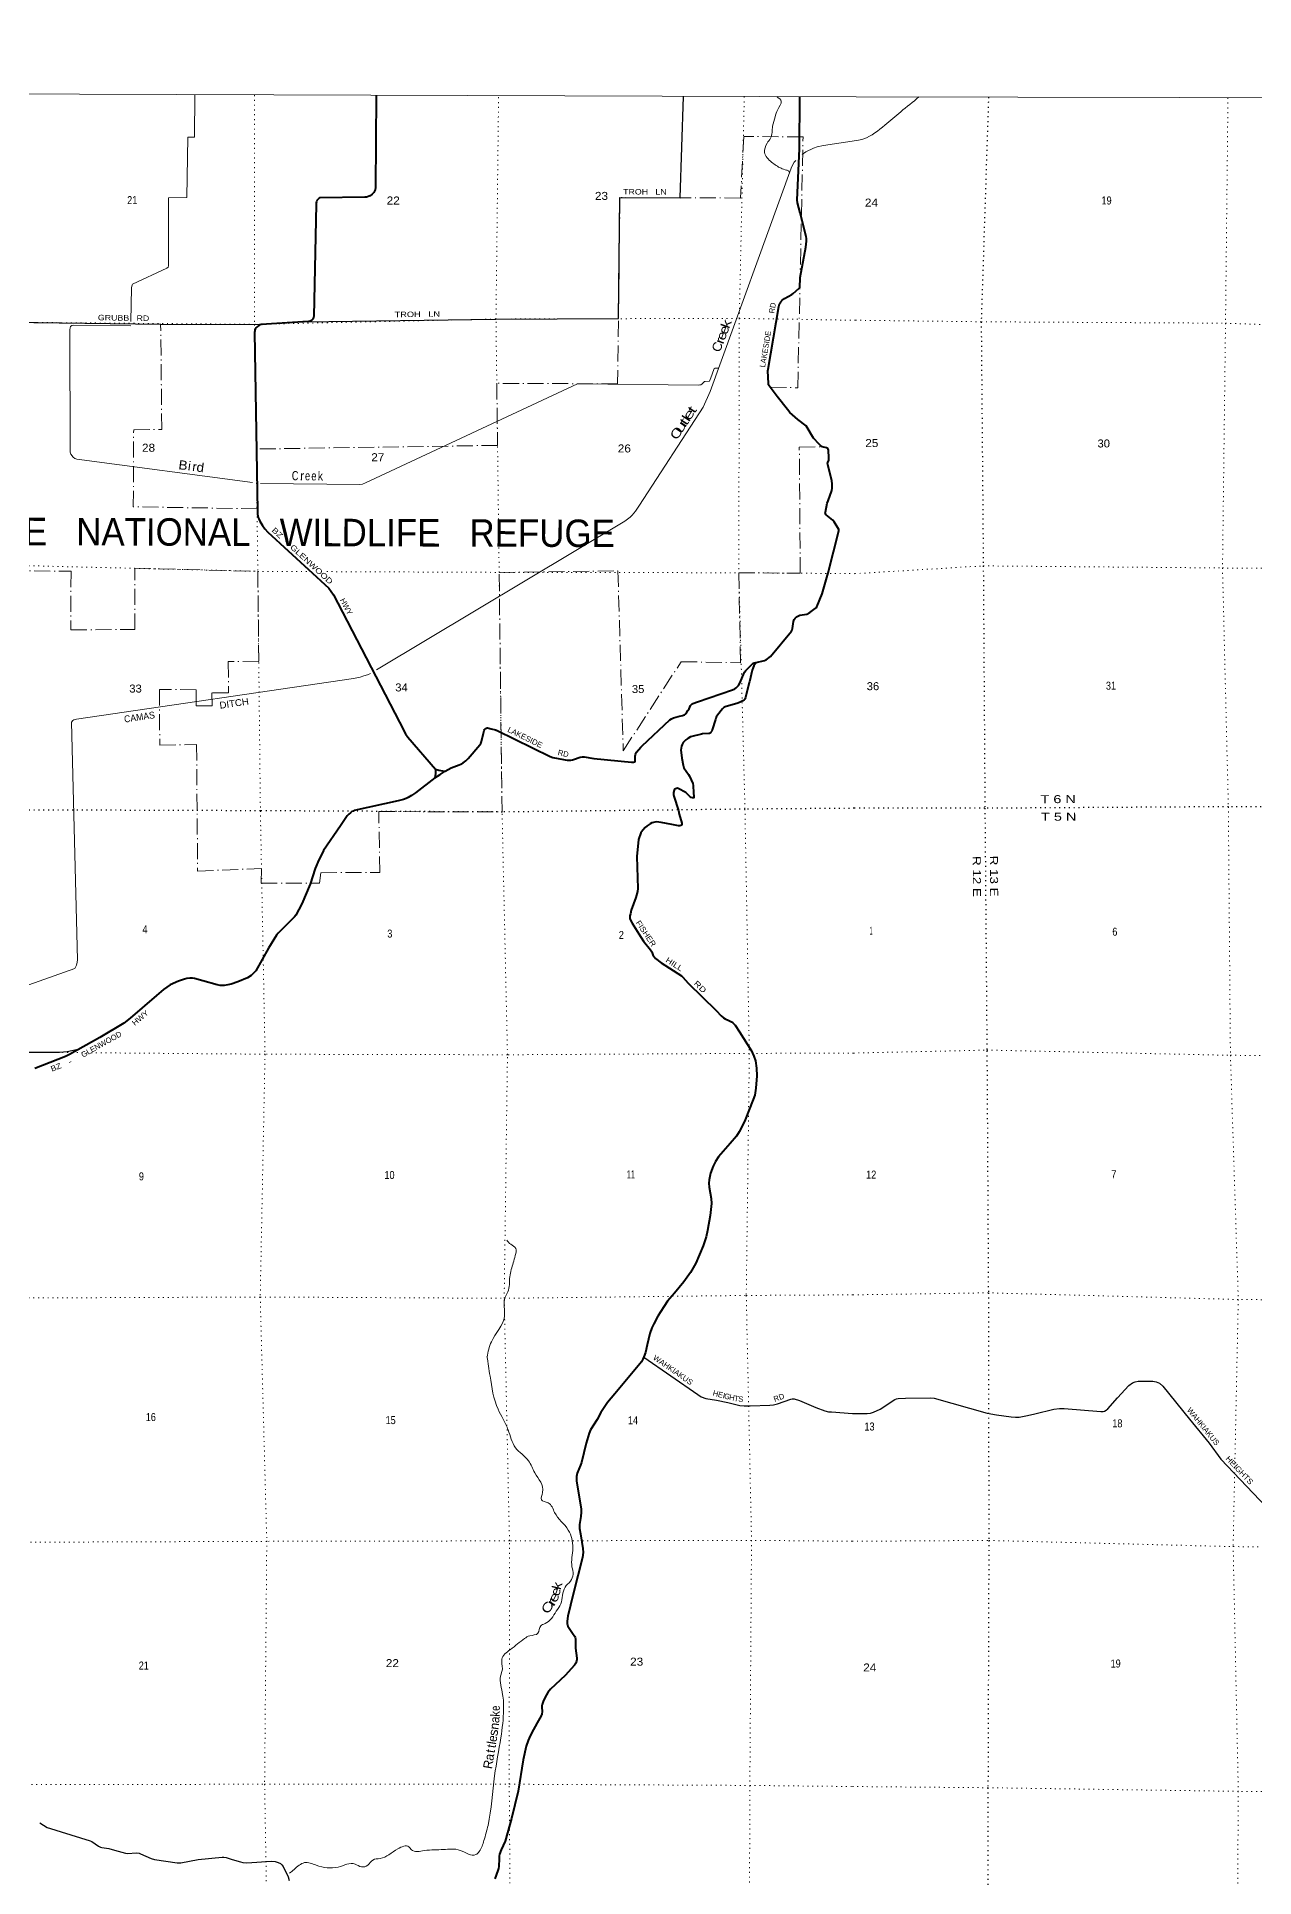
# Model space of a CAD drawing. Header units: feet. Extents: x -256679 to 5, y -731788 to -547785.
# Drawn here: x -81581 to -54968, y -588025 to -547785 of the extents above; entities that cross this region are included whole.
import ezdxf
from ezdxf.enums import TextEntityAlignment as Align

# ---------------------------------------------------------------- set-up
doc = ezdxf.new("R2010")
doc.units = ezdxf.units.FT
doc.header["$LTSCALE"] = 70
doc.linetypes.add('DOT_DASHED', pattern=[7.7, 5, -1.2, 0.3, -1.2])
doc.linetypes.add('DOTTED', pattern=[1.5, 0.3, -1.2])
for name, color, linetype, lineweight in [('26', 7, 'Continuous', 40), ('29', 7, 'Continuous', 25), ('39', 7, 'Continuous', 13), ('4', 7, 'Continuous', 13), ('44', 7, 'DOT_DASHED', 13), ('6', 7, 'DOTTED', 25), ('7', 7, 'DOTTED', 13)]:
    doc.layers.add(name, color=color, linetype=linetype, lineweight=lineweight)
for name, color, linetype in [('27', 7, 'Continuous'), ('30', 7, 'Continuous'), ('41', 7, 'Continuous')]:
    doc.layers.add(name, color=color, linetype=linetype)

msp = doc.modelspace()

# ---------------------------------------------------------------- linework, layer by layer
at = {"layer": '26'}
for points in [[(-74162.84, -549067.48), (-74175.63, -551080.9), (-74183.36, -551129.93), (-74195.65, -551157.28), (-74214.78, -551187.36), (-74253.05, -551228.38), (-74295.66, -551260.17), (-74315.91, -551269.4), (-74352.8, -551283.07), (-74377.4, -551288.54), (-74408.22, -551291.09), (-75390.59, -551306.96), (-75406.04, -551311.46), (-75419.36, -551319.32), (-75441.05, -551342.54), (-75457.28, -551367.52), (-75466.85, -551392.13), (-75472.31, -551418.79), (-75476.23, -551454.49), (-75522.33, -553890.99), (-75529.02, -553921), (-75535.86, -553940.14), (-75546.79, -553962.02), (-75561.82, -553975.69), (-75575.49, -553988), (-75602.82, -554003.04), (-75627.41, -554009.88), (-75655.84, -554013.95), (-75651.81, -554011.99), (-76678.75, -554075.53), (-76696.7, -554081.66), (-76724.03, -554093.97), (-76761.4, -554122.81), (-76785.52, -554150.03), (-76804.65, -554180.11), (-76815.58, -554211.56), (-76818.78, -554250.58), (-76759.56, -558149.51), (-76757.5, -558219.94), (-76742.47, -558292.41), (-76728.8, -558327.96), (-76704.21, -558378.55), (-76649.55, -558471.53), (-76596.25, -558542.64), (-76531.12, -558616.05), (-75200.2, -559841.35), (-75143.63, -559911.36), (-75097.42, -559988.84), (-75002.95, -560166.33), (-73649.52, -562767.8), (-73521.8, -563027.87), (-73472.36, -563101.42), (-72861.93, -563800.92)], [(-65858.32, -561462.3), (-65672.3, -561418.62), (-65633.98, -561406.39), (-65605.72, -561388.89), (-65568.05, -561357.92), (-65541.15, -561331.73), (-65082.67, -560778.9), (-65068.18, -560750.05), (-65061.46, -560721.77), (-65038.48, -560566.75), (-65025.13, -560525.2), (-65004.94, -560494.24), (-64971.31, -560464.62), (-64933.03, -560443.49), (-64899.99, -560433.65), (-64748.24, -560405.3), (-64729.11, -560399.99), (-64710.27, -560390.57), (-64679.33, -560369.03), (-64564.96, -560288.25), (-64543.43, -560268.05), (-64528.17, -560245.12), (-64415.12, -559961.48), (-64284.3, -559501.52), (-64044.9, -558585.78), (-64046.24, -558572.32), (-64048.51, -558561.27), (-64152.54, -558389.21), (-64180.78, -558355.31), (-64324.77, -558235.73), (-64335.53, -558226.3), (-64341.7, -558209.23), (-64343.61, -558196.68), (-64342.26, -558177.83), (-64301.38, -557983), (-64285.08, -557929.44), (-64204.41, -557703.2), (-64196.27, -557654.78), (-64193.58, -557556.5), (-64202.37, -557496.63), (-64291.14, -557138.46), (-64292.75, -557108.58), (-64289.79, -557089.99), (-64268.26, -557038.83), (-64265.79, -557016.6), (-64265.57, -556993.05), (-64277.01, -556821.39), (-64281.05, -556799.85), (-64289.59, -556787.7), (-64299.88, -556779.66), (-64317.38, -556770.23), (-64412.91, -556747.34), (-64429.06, -556739.27), (-64478.84, -556690.8), (-64602.63, -556561.55), (-64763.79, -556293.37), (-64941.71, -556154.96), (-65119.69, -555998.84), (-65169.14, -555932.13), (-65392.86, -555649), (-65573.45, -555416.49), (-65582.87, -555393.61), (-65586.9, -555362.64), (-65597.67, -555090.68), (-65593.4, -555049.21), (-65361.43, -553683.71), (-65350.78, -553649.38), (-65342.7, -553625.15), (-65315.79, -553580.72), (-65296.95, -553556.48), (-65283.5, -553541.67), (-65239.45, -553510.48), (-65074.94, -553421.85), (-65049.94, -553400.12), (-64921.55, -553289.9), (-64909.77, -553275.43), (-64904.39, -553266), (-64900.02, -553250.86), (-64895.98, -553069.1), (-64892.28, -553044.53), (-64771.29, -552382.1), (-64755.71, -552252.86), (-64751.67, -552196.31), (-64759.01, -552153.57), (-64896.23, -551636.67), (-64952.82, -551414.75), (-64959.52, -551347.19), (-64906.47, -550236.56), (-64899.38, -549095.32)], [(-67323.45, -562476.47), (-67290.31, -562408.07), (-67277.54, -562391.24), (-67267.36, -562380.84), (-67253.32, -562369.7), (-67240.53, -562363.64), (-67136.51, -562324.03), (-66370.19, -562061.22), (-66318.85, -562037.83), (-66290.59, -562018.98), (-66271.76, -561998.78), (-66243.5, -561965.12), (-66212.39, -561914.44), (-66109.82, -561676.82), (-66082.71, -561638.63), (-65937.39, -561497.27), (-65918.55, -561481.11), (-65901.34, -561472.4), (-65858.32, -561462.3)], [(-65858.32, -561462.3), (-65904.12, -561540.78), (-65920.27, -561573.09), (-65941.01, -561632.45), (-66001.65, -561886.54), (-66005.21, -561899.47)], [(-66005.21, -561899.47), (-66091.83, -562233.5), (-66105.6, -562264.55), (-66118.74, -562283.32), (-66149.69, -562304.86), (-66206.2, -562335.82), (-66254.81, -562353.26), (-66535.86, -562438.15), (-66546.29, -562442.52), (-66560.45, -562450.37), (-66574.88, -562462.38), (-66592.38, -562479.89), (-66702.04, -562617.9), (-66728.89, -562659.22), (-66731.3, -562666.02), (-66736.68, -562679.49), (-66745.83, -562714.14)], [(-72651.87, -563843.22), (-72524.89, -563772.33), (-72467.56, -563748.03), (-72349.16, -563704.95), (-72308.79, -563686.1), (-72260.35, -563656.48), (-72205.19, -563613.4), (-72154.02, -563565.58), (-71895.05, -563264.03), (-71876.16, -563237.52), (-71860.07, -563195.36), (-71819.81, -563011.46), (-71798.18, -562948.98), (-71791.78, -562933.16), (-71780.69, -562918.02), (-71768.91, -562908.26), (-71752.54, -562897.83), (-71742, -562895.47), (-71729.56, -562896.47), (-71650.52, -562918.95), (-71554.3, -562937.88), (-71536.49, -562942.2), (-71528.73, -562943.93), (-71515.95, -562950.67), (-70361.54, -563520.03), (-70302.28, -563539.68), (-70069.56, -563589.26), (-70033.17, -563594.88), (-69986.08, -563597.57), (-69908.04, -563598.92), (-69873.16, -563593.3), (-69848.84, -563586.8), (-69699.48, -563535.64), (-69651.99, -563525.4), (-69628.84, -563525.54), (-69614.71, -563527.56), (-69407.82, -563564.04), (-68580.76, -563644.85), (-68534.25, -563643.35), (-68514.07, -563637.96), (-68502.45, -563631.62), (-68499.27, -563609.69), (-68503.53, -563537.34), (-68501.96, -563510.06), (-68496.58, -563480.44), (-68485.81, -563452.17), (-68470.39, -563429.37), (-68379.09, -563318), (-68349.92, -563286.57), (-67745.76, -562718.85), (-67707.43, -562694.85), (-67665.72, -562676), (-67558.07, -562645.03), (-67467.92, -562624.84), (-67443.7, -562616.76), (-67419.94, -562607.91), (-67403.34, -562595.22), (-67388.54, -562581.75), (-67346.87, -562516.4), (-67323.45, -562476.47)], [(-66745.83, -562714.14), (-66815.86, -562941.12), (-66827.18, -562966.61), (-66843.32, -562991.52), (-66851.4, -563000.94), (-66864.18, -563010.37), (-66874.27, -563015.08), (-66886.78, -563018.61), (-67031.19, -563027.14), (-67047.85, -563030.57), (-67265.16, -563083.08), (-67292.42, -563092.62), (-67348.59, -563124.81), (-67391.65, -563155.78), (-67407.79, -563170.59), (-67449.5, -563215.02), (-67476.48, -563259.19), (-67489.87, -563295.81), (-67497.95, -563337.54), (-67501.98, -563384.67), (-67498.24, -563433.46), (-67477.83, -563555.45)], [(-67477.83, -563555.45), (-67454.21, -563708.47), (-67447.14, -563738.86), (-67434.03, -563770.41), (-67336.6, -563912.51), (-67313.6, -563952.84), (-67242.35, -564112.05), (-67231.52, -564153.45), (-67224.33, -564316.83), (-67214.7, -564395.13), (-67217.34, -564421.2), (-67228.15, -564427.44), (-67246.99, -564427.44), (-67277.43, -564416.56), (-67296.78, -564403.21), (-67369.44, -564330.5), (-67394.63, -564309.04), (-67561.85, -564217.41), (-67578.12, -564214.87), (-67596.84, -564217.41), (-67618.37, -564225.48), (-67634.51, -564237.6), (-67646.68, -564256.28), (-67660.08, -564308.96), (-67662.77, -564352.04), (-67656.02, -564390.56), (-67556.83, -564698.47), (-67536.91, -564779)], [(-72881.82, -563989.25), (-73301.97, -564313.83), (-73387.9, -564374.08), (-73461.33, -564416.47), (-73506.3, -564437.36), (-73568.2, -564458.9), (-73684.54, -564488.36), (-74642.83, -564705.05), (-74665.46, -564712.68), (-74691.02, -564726.15), (-74727.35, -564751.73), (-74758.3, -564780), (-74794.3, -564819.81), (-74944.76, -565034.86), (-75310.63, -565579.06), (-75345.66, -565644.45), (-75412.89, -565781.01), (-75493.22, -565971.86), (-75608.87, -566315.64), (-75785.45, -566741.03), (-75922.19, -566988.32), (-75949.76, -567023.69), (-76302.28, -567387.2), (-76339.47, -567429.26), (-76516.66, -567712.23), (-76796.08, -568204.43), (-76826.58, -568242.54), (-76855.29, -568274.44), (-76892.96, -568306.76), (-76978.05, -568357.3), (-77186.28, -568449.47), (-77330.23, -568498.05), (-77404.26, -568516.78), (-77484.99, -568527.56), (-77573.79, -568527.56), (-77639.07, -568512.89), (-77948.88, -568423.42), (-78132.18, -568372.72), (-78175.24, -568367.34), (-78234.96, -568366.29), (-78299.03, -568375.42), (-78355.54, -568386.19), (-78482.21, -568435.93), (-78667.7, -568512.74), (-78814.76, -568619.01), (-78961.64, -568745.42)], [(-72861.93, -563800.92), (-72865.96, -563889.36), (-72881.82, -563989.25)], [(-72881.82, -563989.25), (-72766.81, -563912.22), (-72651.87, -563843.22)], [(-72861.93, -563800.92), (-72793.96, -563819.68), (-72747.75, -563828.51), (-72651.87, -563843.22)], [(-67536.91, -564779), (-67479.1, -564980.13), (-67477.75, -564994.94), (-67479.73, -565010.16), (-67485.82, -565021.87), (-67504.66, -565031.3), (-67526.19, -565038.03), (-67556.17, -565037.45), (-67702.21, -565007.85), (-67932.26, -564961.33), (-68032.8, -564952.53), (-68069.13, -564953.87), (-68102.77, -564960.61), (-68136.41, -564972.72), (-68173.1, -564990.92), (-68235.98, -565036), (-68279.04, -565073.7), (-68334.87, -565133.65), (-68373.23, -565190.84), (-68394.75, -565233.92), (-68416.62, -565293.26), (-68426.37, -565335.58), (-68466.78, -565703.92), (-68441.68, -566410.2), (-68449.24, -566475.98), (-68485.69, -566604.3), (-68586.65, -566882.05), (-68605.32, -566962.02), (-68614.08, -567005.78), (-68616.77, -567032.71), (-68614.47, -567060.27), (-68601.97, -567097.34), (-68565.64, -567166), (-68423.37, -567399.22), (-68316.71, -567558.78), (-68164.22, -567746.9), (-68136.42, -567790.72), (-68110.85, -567856.7), (-68098.74, -567880.93), (-68079.61, -567908.24), (-68052.99, -567936.13), (-67930.5, -568032.14), (-67486.31, -568317.56), (-67456.24, -568346.11), (-67345.59, -568479.48), (-66733.36, -569074.19)], [(-78961.64, -568745.42), (-79542.29, -569245.15), (-79675.89, -569350.18), (-80202.16, -569663.62), (-80867.34, -570037.79), (-80956.42, -570083.92), (-81628.04, -570340.78)], [(-66733.36, -569074.19), (-66617.95, -569192.98), (-66571.25, -569231.66), (-66531.84, -569256.26), (-66455.6, -569293.03), (-66397.28, -569324.93), (-66363.64, -569346.47), (-66336.11, -569372.5), (-66317.89, -569393.59), (-66219.52, -569542.19), (-65955.02, -569958.13), (-65904.8, -570072.18), (-65869.82, -570177.2), (-65845.6, -570336.07), (-65840.13, -570502.88), (-65861.74, -570772.3), (-65885.96, -570925.79), (-65919.39, -571019.53), (-66094.53, -571463), (-66159.12, -571600.33), (-66225.06, -571728.39), (-66286.94, -571825.18), (-66421.99, -571981.08), (-66675.46, -572275.29), (-66744.44, -572377.2), (-66798.26, -572479.52), (-66852.08, -572630.32), (-66882.9, -572780.59), (-66888.42, -572849.78), (-66880.43, -572937.06), (-66840.76, -573182.17), (-66834.59, -573294.09), (-66862.48, -573555.01), (-66917.84, -573883.38), (-66948.96, -574025.18), (-67013.38, -574221.36), (-67173.46, -574598.78), (-67289.39, -574802.05), (-67434.08, -575009.25), (-67643, -575257.8), (-67795.05, -575430.72), (-67874.71, -575551.99), (-68003.89, -575756.64), (-68095.39, -575928.98), (-68135.75, -576015.15), (-68178.84, -576134.75), (-68235.41, -576382.88), (-68277.16, -576550.92), (-68310.18, -576646.86), (-68333.55, -576697.77), (-68365.36, -576754.59), (-68945.54, -577452.58), (-69107.79, -577643.44), (-69251.24, -577863.75), (-69331.94, -578014.18), (-69478.55, -578245.32), (-69504.21, -578316.13), (-69573.61, -578535.17), (-69676, -578957.31), (-69693.94, -579014.9), (-69766.49, -579189.04), (-69785.44, -579262.64), (-69782.26, -579365.38), (-69683.99, -579970.13), (-69681.83, -580044.9), (-69687.66, -580138.57), (-69717.46, -580314.77), (-69716.82, -580397.65), (-69693.38, -580515.59), (-69646.44, -580837), (-69640.12, -580926.79), (-69652.39, -581033.5), (-69856.75, -581835.68), (-69969.71, -582313.87), (-69987.93, -582423.31), (-69989.28, -582440.81), (-69987.93, -582482.55), (-69982.55, -582506.79), (-69969.93, -582538.51), (-69867.17, -582688.01), (-69823.1, -582763.28), (-69815.02, -582783.47), (-69808.3, -582813.1), (-69806.95, -582853.49), (-69807.8, -582969.43), (-69805.61, -583016.4), (-69772.32, -583232.55), (-69772.64, -583264.82), (-69783.4, -583303.86), (-69798.21, -583344.25), (-69823.95, -583386.45), (-70030.64, -583612.96), (-70354.34, -583914.47), (-70410.45, -583989.19), (-70470.35, -584091.77), (-70512.71, -584184.42), (-70534.24, -584246.36), (-70541.64, -584276.65), (-70542.57, -584301.62)], [(-70542.57, -584301.62), (-70536.26, -584405.91), (-70540.3, -584455.72), (-70542.99, -584474.57), (-70552.41, -584497.46), (-70640.22, -584649.61), (-70768.77, -584878.93), (-70818.84, -584986.22), (-70840.37, -585037.39), (-70881.8, -585160.57), (-70950.91, -585460.71), (-71059.87, -586143.53), (-71204.07, -586739.75), (-71345.25, -587233.7), (-71433.09, -587429.28), (-71464.37, -587523.29), (-71470.77, -587561.22), (-71476.15, -587619.12), (-71481.05, -587791.89), (-71488.26, -587835.89), (-71500.37, -587878.97), (-71565.86, -588057.77)]]:
    msp.add_lwpolyline(points, dxfattribs=at)
at = {"layer": '29'}
for points in [[(-75720.81, -554016.26), (-71544.88, -553957.19), (-68866.94, -553947.23), (-68833.78, -551300.9), (-67516.66, -551302.86), (-67442.75, -549088.04)], [(-82199.47, -554026.17), (-78868.74, -554069.98), (-76648.72, -554073.67)], [(-95587.86, -569593.41), (-95185.54, -569711.9), (-95127.47, -569741.83), (-94956.66, -569853.4), (-94870.33, -569887.94), (-94705.4, -569931.95), (-94555.83, -569959.16), (-94408.51, -569975.96), (-94176.12, -569980.77), (-93415.23, -569917.28), (-93325.61, -569918.91), (-92942.01, -569950.54), (-91797.03, -569953.96), (-91722.35, -569964.16), (-91544.94, -570017.82), (-91476.33, -570019.98), (-91300.86, -570006.15), (-91008.66, -569982.95), (-81088.31, -569983.48), (-80914.93, -569968.64), (-80650.23, -569915.66)], [(-68312.53, -576653.68), (-67133.63, -577472.35), (-67054.83, -577520.03), (-66953.43, -577556.11), (-66723.84, -577592.28), (-66478.47, -577648.59), (-66211.14, -577709.1), (-66116.53, -577721.74), (-65990.07, -577721.74), (-65559.41, -577707.07), (-65478.77, -577699.74), (-65390.81, -577677.73), (-65097.88, -577569.79), (-65071.93, -577567.71), (-65022.45, -577567.71), (-64910.26, -577603.56), (-64547.92, -577756.93), (-64355.37, -577824.44), (-64271.07, -577846.44), (-64210.94, -577850.09), (-63747.84, -577882.46)], [(-63747.84, -577882.46), (-63426.04, -577889.12), (-63357.32, -577877.47), (-63291.34, -577859.13), (-63147.5, -577794.33), (-62822.18, -577580.39), (-62789.19, -577565.72), (-62752.3, -577560.11), (-62592.19, -577550.77), (-62052.46, -577540.05), (-61965.9, -577553.34), (-60802.75, -577875.9), (-60599.16, -577917.81), (-60283.94, -577961.82), (-60183.15, -577965.49), (-60108.8, -577962.69), (-59924.74, -577932.48), (-59765.3, -577892.14), (-59349.7, -577791.92), (-59226.5, -577774.77), (-59119.52, -577774.87), (-58321.45, -577844.1), (-58268.02, -577840.79), (-58238.7, -577833.45), (-58202.05, -577815.12), (-58171.13, -577786.76), (-57955.97, -577541.8), (-57710.71, -577276.99), (-57626.59, -577213.63), (-57571.61, -577191.63), (-57502.18, -577175.91), (-57186.75, -577180.62), (-57110.06, -577191.51), (-57073.13, -577206.3), (-57040.14, -577220.97), (-56966.42, -577290.03), (-56379.1, -578009.14)], [(-56379.1, -578009.14), (-55949.31, -578535.38), (-55694.69, -578882.19), (-54571.29, -580070.01)], [(-81513.55, -586836.41), (-81351.3, -586934.52), (-81280.91, -586962.56), (-81051.67, -587032.7), (-80416.65, -587229.76), (-80379.99, -587244.99), (-80233.38, -587348.95), (-80189.31, -587368.74), (-80160.08, -587378.29), (-80007.67, -587400.45), (-79880.06, -587435.65), (-79642.77, -587499.88), (-79602.95, -587502.99), (-79394.95, -587493.81), (-79346.38, -587499.32), (-79314.94, -587511), (-79084.06, -587615.14), (-79010.09, -587636.85), (-78513.12, -587708.53), (-78434.64, -587710.2), (-78054.43, -587634.94), (-77529.99, -587583.97), (-77494.49, -587585.5), (-77443.18, -587596.5), (-77310.59, -587638.03), (-77131.63, -587691.86), (-77075.3, -587702.23), (-76992.35, -587710.19), (-76447.11, -587674.24), (-76367.42, -587684.53), (-76301.44, -587702.86), (-76257.46, -587728.54), (-76224.47, -587757.88), (-76198.81, -587787.22), (-76085.19, -588014.6), (-76061.54, -588093.69)]]:
    msp.add_lwpolyline(points, dxfattribs=at)
at = {"layer": '39'}
for points in [[(-78124.18, -549054.45), (-78131.96, -549979.98), (-78279.96, -549978.19), (-78298.82, -551295.47), (-78702.78, -551304.07), (-78703.7, -552793.8), (-78712.08, -552825.44), (-78735.72, -552844.06), (-79489.97, -553190.24), (-79497.8, -553204.85), (-79509.7, -553273.14), (-79522.63, -554010.2)], [(-64848.37, -550357.43), (-64768.09, -550297.26), (-64600.65, -550219.86), (-64518.37, -550191.13), (-64385.98, -550159.23), (-63659.49, -550055.49)], [(-74155.04, -561626.17), (-68729.09, -558378.88), (-68612.79, -558289.74), (-68568.59, -558245.53), (-68496.69, -558155.6), (-68404.63, -558022.92), (-67011.88, -555884.11), (-66858.02, -555542.51), (-65093.57, -550658.46), (-65064.22, -550591.31), (-65024.44, -550529.4), (-64991.86, -550491.82)], [(-79524.23, -554101.14), (-80770.62, -554087.87), (-80817.03, -554098.93), (-80841.34, -554121.04), (-80854.6, -554147.57), (-80858.81, -554193.17), (-80848.53, -556863.69), (-80835.1, -556909.58), (-80784.78, -556973.73), (-80753.51, -557002.98), (-80704.38, -557021.77), (-76864.99, -557533.62)], [(-76689.26, -557551.06), (-74522.27, -557576.49), (-74460.77, -557568.96), (-74395.88, -557540.12), (-69764.7, -555369.09), (-67113.26, -555400.44), (-67087.4, -555397.85), (-67065.3, -555392.33), (-67044.3, -555382.38), (-67027, -555368.15), (-66992.95, -555331.95), (-66984.64, -555324.89), (-66970.27, -555321.58), (-66872.54, -555313.66), (-66846.59, -555243.34), (-66782.74, -555056.5), (-66771.38, -555037.47), (-66758.71, -555030.36), (-66673.58, -555031.98)], [(-84654.28, -569917.05), (-83979.99, -568887.49), (-83945.22, -568855.72), (-83894.39, -568831.4), (-83850.2, -568818.13), (-83779.4, -568810.82), (-82618.16, -568807.08), (-82593.85, -568804.87), (-82542.85, -568790.46), (-80753.53, -568152.7), (-80732, -568130.53), (-80713.51, -568086.37), (-80697.59, -568020.09), (-80692.22, -567966.93), (-80820.92, -562770.11), (-80796.91, -562731.92), (-80775.09, -562718.21), (-80716.67, -562701.65), (-74660.01, -561817.07), (-74513.28, -561785.2), (-74429.27, -561760.42), (-74351.96, -561732.14), (-74288.48, -561702.8)]]:
    msp.add_lwpolyline(points, dxfattribs=at)
for points in [[(-65404.18, -549093.1), (-65305.39, -549195.22), (-65385.3, -549378.07), (-65441.19, -549534.78), (-65496.97, -549739.67), (-65540.59, -550002.76), (-65616.65, -550111.32), (-65670.43, -550312.19), (-65517.42, -550526.73), (-65312.38, -550658.86), (-65193.86, -550698.8), (-65181.35, -550701.86), (-65125.51, -550744.85)], [(-63659.49, -550055.49), (-63504.24, -550015.18), (-63043.63, -549715.33), (-62695.63, -549425.74), (-62297.2, -549101.03)], [(-71737.54, -576655.57), (-71644.79, -576317.31), (-71358.87, -575766.66), (-71341.69, -575340.99), (-71283.71, -575226.44), (-71242.24, -574895.09), (-71166.59, -574591.78), (-71120.76, -574429.07), (-71109.03, -574276.46), (-71221.63, -574186.33), (-71308.14, -574096.14)], [(-71740.49, -576636.71), (-71673.35, -577066.24), (-71497.19, -577794.72), (-71388.34, -578007.34), (-71277.44, -578246.05), (-71116.04, -578633.25), (-70830.38, -578919.82), (-70695.34, -579180.58), (-70523.81, -579611.92), (-70551.59, -579770.58), (-70404.9, -579838.57), (-70261.93, -580049.12), (-69962.02, -580436.05), (-69862.85, -580825.37), (-69882.06, -581241), (-69855.63, -581401.57), (-69917.54, -581552.27), (-70033.7, -581682.99), (-70087.53, -581865.79), (-70125.29, -582046.55), (-70225.32, -582211.37), (-70471.68, -582478.86), (-70565.93, -582527.22), (-70625.82, -582691.96), (-70806.37, -582746.51), (-70918.67, -582804.94), (-71229.32, -583048.45), (-71415.58, -583257.6), (-71403.1, -583466.38), (-71442.91, -583629.08), (-71397.92, -584026.52), (-71377.15, -584359.77), (-71436.1, -584974.24), (-71572.89, -585805.69), (-71717.18, -586892.14), (-71806.82, -587223.58), (-71908.71, -587462.69), (-71982.84, -587531.09), (-72326.31, -587437.37), (-72693.71, -587419.98), (-73107.2, -587442.83), (-73392.3, -587423.28), (-73446.62, -587363.15), (-73689.44, -587403.75), (-74074.43, -587615.28), (-74238.97, -587649.71), (-74347.14, -587762.35), (-74485.58, -587798.74), (-74624.23, -587736.76), (-74993.46, -587803.7), (-75473.33, -587760.42), (-75730.4, -587706.69), (-75956.93, -587855.68), (-76053.76, -587936.64)]]:
    msp.add_spline(points, degree=3, dxfattribs=at)
at = {"layer": '4'}
msp.add_lwpolyline([(-254669.8, -547785.08), (-222837.12, -548113.49), (-191004.03, -548398.11), (-159170.57, -548638.96), (-127336.83, -548836.01), (-95502.83, -548989.26), (-63668.65, -549098.74), (-31834.36, -549164.42), (0, -549186.32), (0, -731787.88), (-32085.53, -731765.81), (-64171, -731699.6), (-224595.32, -730706.58), (-256679.15, -730375.58)], close=True, dxfattribs=at)
msp.add_lwpolyline([(-254669.8, -547785.08), (-222837.12, -548113.49), (-191004.03, -548398.11), (-159170.57, -548638.96), (-127336.83, -548836.01), (-95502.83, -548989.26), (-63668.65, -549098.74), (-31834.36, -549164.42), (0, -549186.32), (0, -731787.88), (-32085.53, -731765.81), (-64171, -731699.6), (-224595.32, -730706.58), (-256679.15, -730375.58)], close=True, dxfattribs=at)
at = {"layer": '44'}
for points in [[(-66127.13, -549968.59), (-66197.95, -551310.24), (-68833.78, -551300.9), (-68884, -555374.03), (-71526.09, -555361.14), (-71508.97, -556717.57), (-76775.77, -556798.31), (-76762.6, -558104.19), (-79472.28, -558061.98), (-79463.65, -556375.25), (-78848.23, -556371.61), (-78873.66, -554072.77), (-82198.67, -554026.18)], [(-82176.13, -559459.96), (-80833.19, -559467.9), (-80835.81, -560749.54), (-79440.64, -560745.99), (-79435.61, -559404.98), (-76750.05, -559472.23), (-76728.93, -561449.03), (-77394.88, -561441.18), (-77393.68, -562131.17), (-77752.47, -562129.45), (-77747.22, -562410.31), (-78096.07, -562416.71), (-78094.55, -562059.7), (-78900.34, -562057.34), (-78894.27, -563270.88), (-78088.35, -563259.2), (-78065.53, -566025.35), (-76665.84, -565969.7), (-76675, -566288.52), (-75400.12, -566287.73), (-75369.82, -566061.39), (-74078.88, -566056.76), (-74107.82, -564724.65), (-71409.85, -564734.64), (-71474.41, -559494.98), (-68878.26, -559463.8), (-68760.7, -563394.26), (-67494.68, -561447.81), (-66197.98, -561469.32), (-66234.7, -559503.31), (-64890.66, -559515.59), (-64912.71, -556759.16), (-64425.5, -556748.18), (-64602.09, -556563.82), (-64763.79, -556293.37), (-64938.84, -556157.16), (-65119.69, -555998.84), (-65337.37, -555713.77), (-65545.21, -555446.85), (-64945.98, -555459.09), (-64829.72, -549974.6), (-66122.71, -549964.17)]]:
    msp.add_lwpolyline(points, dxfattribs=at)
at = {"layer": '6'}
for points in [[(-60776, -549103.83), (-60935.79, -554015.83), (-60890.68, -559353.55), (-60854.99, -564652.98), (-60811.34, -569956.54), (-60779.54, -575247.88), (-60769.78, -580661.34), (-60788.03, -586068.32), (-60797.82, -591449.34), (-60758.78, -594777.05)], [(-63711.45, -564653.81), (-66100.3, -564672.25), (-71409.85, -564734.64), (-76693.58, -564707.95), (-82139.84, -564689.93), (-87284.52, -564629.81), (-92590.76, -564643.05), (-95567.21, -564590.76)], [(-31855.72, -564691.21), (-34301.58, -564665.92), (-39606.67, -564665.43), (-44907.79, -564667.01), (-50194.49, -564646.73), (-55533.29, -564619.6), (-60854.99, -564652.98), (-63711.45, -564653.81)]]:
    msp.add_lwpolyline(points, dxfattribs=at)
at = {"layer": '7'}
for points in [[(-76819.79, -549058.81), (-76821.76, -554074.32), (-76750.05, -559472.23), (-76693.58, -564707.95), (-76592.18, -570030.25), (-76697.59, -575338.87), (-76554.02, -580671.13), (-76601.18, -585991.69), (-76507.65, -591394.31), (-76517, -594730.41)], [(-71212, -594747.31), (-71216.17, -591308.21), (-71253.32, -585991.82), (-71248.31, -580671.33), (-71363.72, -575367.13), (-71292.47, -570042.51), (-71409.85, -564734.64), (-71474.41, -559494.98), (-71543.23, -553958.27), (-71486.59, -549078.18)], [(-66116.07, -549091.87), (-66224.98, -553941.18), (-66234.7, -559503.31), (-66100.3, -564672.25), (-66004.9, -570012.63), (-66072.19, -575305.13), (-65956.68, -580659.52), (-65993.73, -586018.21), (-66008.6, -591421.03), (-65991.56, -593994.73)], [(-55541.22, -549119.66), (-55595.04, -554047.01), (-55660.6, -559399.03), (-55533.29, -564619.6), (-55487.72, -570053.71), (-55316.13, -575393.46), (-55428.47, -580782.88), (-55315.53, -586147.79), (-55349.25, -591518.39), (-55151.96, -594791.06)], [(-95523.54, -554008.18), (-92588.82, -553982.01), (-87494.26, -553985.87), (-82199.47, -554026.17), (-76817.34, -554072.1), (-71542.13, -553956.06), (-66224.98, -553941.18), (-63685.46, -553982.65)], [(-63685.46, -553982.65), (-60935.79, -554015.83), (-55595.04, -554047.01), (-50264.77, -554230.62), (-44916.3, -554155.51), (-39629.32, -554284.21), (-34218.39, -554196.04), (-31841.31, -554217.81)], [(-95545.38, -559301.03), (-92597.83, -559306.52), (-87470.73, -559333.16), (-82179.84, -559339.75), (-76750.05, -559472.23), (-75531, -559477.49)], [(-75243.67, -559478.73), (-71474.41, -559494.98), (-66234.7, -559503.31), (-63697.33, -559523.37)], [(-63697.33, -559523.37), (-60890.68, -559353.55), (-55660.6, -559399.03), (-50245.51, -559427.38), (-44773.41, -559406.45), (-39542.24, -559634.66), (-34236.96, -559372.12), (-31848.43, -559402.63)], [(-63726.18, -570005.54), (-66004.9, -570012.63), (-71292.47, -570042.51), (-76592.18, -570030.25), (-81922.93, -569985.59), (-87223.55, -569985.58), (-92577.66, -569981.57), (-95589.84, -570074.59)], [(-63726.18, -570005.54), (-60813.09, -569940.45), (-55487.72, -570053.71), (-50169.28, -570098.59), (-44833.4, -570308.4), (-39526.67, -570206.51), (-34222.73, -570530.26), (-31863.7, -570489.93)], [(-95611.91, -575422.5), (-92550.6, -575277.9), (-87264.87, -575322.32), (-81973.14, -575360.7), (-76697.59, -575338.87), (-71363.72, -575367.13), (-66072.19, -575305.13), (-63740.71, -575291.98)], [(-31871.09, -575873.78), (-34101.37, -575871.21), (-39367.77, -575586.21), (-44608.21, -575811.64), (-49971.53, -575434.74), (-55316.13, -575393.46), (-60779.54, -575247.88), (-63740.71, -575291.98)], [(-63755.54, -580680.17), (-65956.68, -580659.52), (-71248.31, -580671.33), (-76556, -580681.17), (-81867.69, -580701.05), (-87187.57, -580644.66), (-92577.68, -580600.44), (-95633.7, -580702.06)], [(-63755.54, -580680.17), (-60769.78, -580661.34), (-55424.68, -580797), (-50124.09, -580827.53), (-44779.47, -580993.3), (-39466.09, -580977.87), (-34161.69, -581147.01), (-31878.3, -581109.41)], [(-95655.52, -585989.68), (-92578.63, -585938.99), (-87244.68, -586005.4), (-81908.87, -586001.53), (-76601.18, -585991.69), (-71253.32, -585991.82), (-65993.73, -586018.21), (-63770.28, -586042.27)], [(-31885.6, -586419.14), (-34007.34, -586434.28), (-39199.64, -586287), (-44404.12, -586147.57), (-49866.95, -586216.84), (-55315.53, -586147.79), (-60788.03, -586068.32), (-63770.28, -586042.27)]]:
    msp.add_lwpolyline(points, dxfattribs=at)

# ---------------------------------------------------------------- texts
at = {"layer": '27'}
for s, rotation, width, p in [('RD', 80.359, 0.9, (-65462.09, -553840.96)), ('BZ  -  GLENWOOD', 317.366, 1.25, (-76456.36, -558589.73)), ('LAKESIDE', 333.747, 1.05, (-71303.48, -562973.45)), ('RD', 347.973, 0.9, (-70200.91, -563487.99)), ('FISHER', 303.884, 1.1, (-68495.15, -567155.06)), ('HILL', 327.277, 1.2, (-67847.33, -568002.38)), ('RD', 315.832, 1.3, (-67229.42, -568494.74)), ('HWY', 40.717, 1.1, (-79437.57, -569414.11)), ('-', 24.929, 1.4, (-80867.8, -570260.24)), ('BZ', 20.929, 1.15, (-81250.65, -570412.73))]:
    msp.add_text(s, height=120, rotation=rotation, dxfattribs=dict(at, width=width)).set_placement(p)
for s, rotation, p in [('LAKESIDE', 80.359, (-65662.55, -555022.65)), ('HWY', 298.024, (-74959.13, -560099.67)), ('GLENWOOD', 29.358, (-80569.81, -570107.29))]:
    msp.add_text(s, height=120, rotation=rotation, dxfattribs=at).set_placement(p)
at = {"layer": '30'}
for s, rotation, width, p in [('TROH   LN', 359.797, 1.2, (-68764.38, -551231.74)), ('GRUBB   RD', 359.197, 1.2, (-80247.12, -553982.95)), ('TROH   LN', 0.823, 1.25, (-73757.67, -553918.04)), ('WAHKIAKUS', 325.223, 1.05, (-68122.37, -576694.53)), ('WAHKIAKUS', 309.24, 1.05, (-56447.63, -577815.48)), ('HEIGHTS', 313.403, 1.1, (-55602.82, -578882.61))]:
    msp.add_text(s, height=120, rotation=rotation, dxfattribs=dict(at, width=width)).set_placement(p)
for s, rotation, width, p in [('H', 346.075, 0.85, (-66756.16, -577507.42)), ('G', 346.246, 0.85, (-66502.74, -577569.97)), ('H', 348.246, 0.8, (-66395.87, -577595.78)), ('S', 355, 0.8, (-66197.18, -577629.94))]:
    msp.add_text(s, height=120, rotation=rotation, dxfattribs=dict(at, width=width)).set_placement(p, align=Align.CENTER)
for s, rotation, p in [('E', 346.075, (-66647.87, -577534.28)), ('I', 346.246, (-66571.32, -577553.18)), ('T', 351.39, (-66295.11, -577617.46))]:
    msp.add_text(s, height=120, rotation=rotation, dxfattribs=at).set_placement(p, align=Align.CENTER)
msp.add_text('RD', height=120, rotation=20.228, dxfattribs=at).set_placement((-65449.21, -577634.32))
at = {"layer": '41'}
for s, rotation, width, p in [('k', 70.137, 1.35, (-66417.76, -554095.79)), ('C', 70.137, 1.1, (-66612.21, -554597.95)), ('r', 70.137, 1.35, (-66556.42, -554464.63)), ('e', 70.137, 1.2, (-66517.56, -554354.19)), ('e', 70.137, 1.2, (-66465.98, -554225.37)), ('l', 56.929, 1.35, (-67303.12, -556182.38)), ('e', 56.929, 1.6, (-67247.32, -556095.52)), ('t', 56.929, 1.5, (-67174.9, -555989.02)), ('O', 56.929, 1.3, (-67514.82, -556503.78)), ('u', 56.929, 1.75, (-67427.17, -556369.17)), ('t', 56.929, 1.5, (-67348.72, -556253.46)), ('B', 352.406, 1.1, (-78396.4, -557248.75)), ('d', 352.406, 1.1, (-78019.03, -557297.29)), ('C', 359.328, 0.75, (-75934.97, -557479.91)), ('k', 359.328, 0.85, (-75382.26, -557486.39)), ('e', 359.328, 0.75, (-75663.22, -557483.25)), ('e', 359.328, 0.75, (-75524.31, -557484.8)), ('e', 62.213, 1.4, (-70188.63, -581949.35)), ('k', 75.445, 1.2, (-70109.37, -581676.22)), ('e', 70.191, 1.2, (-70143.69, -581810.95)), ('C', 59.4, 1.35, (-70333.95, -582176.48)), ('r', 57.422, 1.75, (-70245.34, -582058.72)), ('k', 88.025, 0.9, (-71460.53, -584456.41)), ('a', 84.649, 0.95, (-71469.9, -584589.49)), ('e', 92.374, 0.75, (-71458.6, -584326.42)), ('e', 80.674, 0.95, (-71522.86, -585008.85)), ('s', 82.069, 1.1, (-71503.09, -584875.38))]:
    msp.add_text(s, height=200, rotation=rotation, dxfattribs=dict(at, width=width)).set_placement(p, align=Align.CENTER)
for s, rotation, p in [('i', 352.406, (-78257.47, -557267.27)), ('r', 352.406, (-78145.88, -557282.15)), ('r', 359.328, (-75783.81, -557481.68)), ('n', 82.069, (-71482.56, -584734.62)), ('l', 80.674, (-71540.08, -585102.7)), ('R', 80.641, (-71615.73, -585573.6)), ('a', 80.641, (-71592.48, -585414.63)), ('t', 80.674, (-71567.77, -585282.35)), ('t', 80.674, (-71548.55, -585174.54))]:
    msp.add_text(s, height=200, rotation=rotation, dxfattribs=at).set_placement(p, align=Align.CENTER)
for s, width, p in [('CAMAS', 0.95, (-79662.25, -562780.94)), ('DITCH', 1.05, (-77575.68, -562477.88))]:
    msp.add_text(s, height=150, rotation=8.309, dxfattribs=dict(at, width=width)).set_placement(p)
at = {"layer": '44', "width": 0.95}
msp.add_text('CONBOY   LAKE   NATIONAL   WILDLIFE   REFUGE', height=600, rotation=359.814, dxfattribs=at).set_placement((-87244.17, -558883.57))
at = {"layer": '6'}
for s, rotation, width, p in [('T 6 N', 0.359, 1.35, (-59638.75, -564543.47)), ('T 5 N', 0.359, 1.35, (-59627.56, -564927.02)), ('R 12 E', 270.472, 1.25, (-61121.39, -565698.5)), ('R 13 E', 270.472, 1.25, (-60746.48, -565691.28))]:
    msp.add_text(s, height=175, rotation=rotation, dxfattribs=dict(at, width=width)).set_placement(p)
at = {"layer": '7'}
for s, width, p in [('21', 0.85, (-79605.95, -551443.64)), ('22', 1.1, (-73932.97, -551451.68)), ('23', 1.1, (-69380.38, -551351.12)), ('19', 0.85, (-58305.83, -551450.7)), ('24', 1.1, (-63478.57, -551497.18)), ('28', 1.1, (-79281.68, -556857.12)), ('27', 1.1, (-74269.25, -557064.72)), ('26', 1.1, (-68880.93, -556872.73)), ('25', 1.1, (-63470.22, -556755.31)), ('30', 1.05, (-58394.43, -556763.84)), ('33', 1.05, (-79559.65, -562123.04)), ('34', 1.05, (-73745.14, -562098.04)), ('35', 1.05, (-68572.57, -562132.86)), ('36', 1.05, (-63438.92, -562070.89)), ('31', 0.85, (-58209.8, -562059.87)), ('4', 0.85, (-79272.06, -567387.48)), ('3', 0.85, (-73919.53, -567480.55)), ('2', 0.85, (-68858.34, -567509.77)), ('1', 0.4, (-63375.25, -567414.6)), ('6', 0.85, (-58069.52, -567438.61)), ('10', 0.85, (-73981.68, -572758.93)), ('11', 0.65, (-68686.12, -572745.66)), ('12', 0.85, (-63451.35, -572749.96)), ('7', 0.85, (-58091.74, -572743.48)), ('9', 0.85, (-79349.96, -572788.4)), ('16', 0.85, (-79199.67, -578051.12)), ('15', 0.85, (-73957.02, -578118.48)), ('14', 0.85, (-68658.51, -578120.28)), ('13', 0.85, (-63488.42, -578257.99)), ('18', 0.85, (-58069.19, -578188.95)), ('21', 0.85, (-79352.92, -583484.38)), ('22', 1.1, (-73951.56, -583432)), ('23', 1.1, (-68611.23, -583399.29)), ('24', 1.1, (-63515.23, -583526.87)), ('19', 0.85, (-58107.75, -583440.15))]:
    msp.add_text(s, height=175, dxfattribs=dict(at, width=width)).set_placement(p)

doc.saveas('drawing.dxf')
